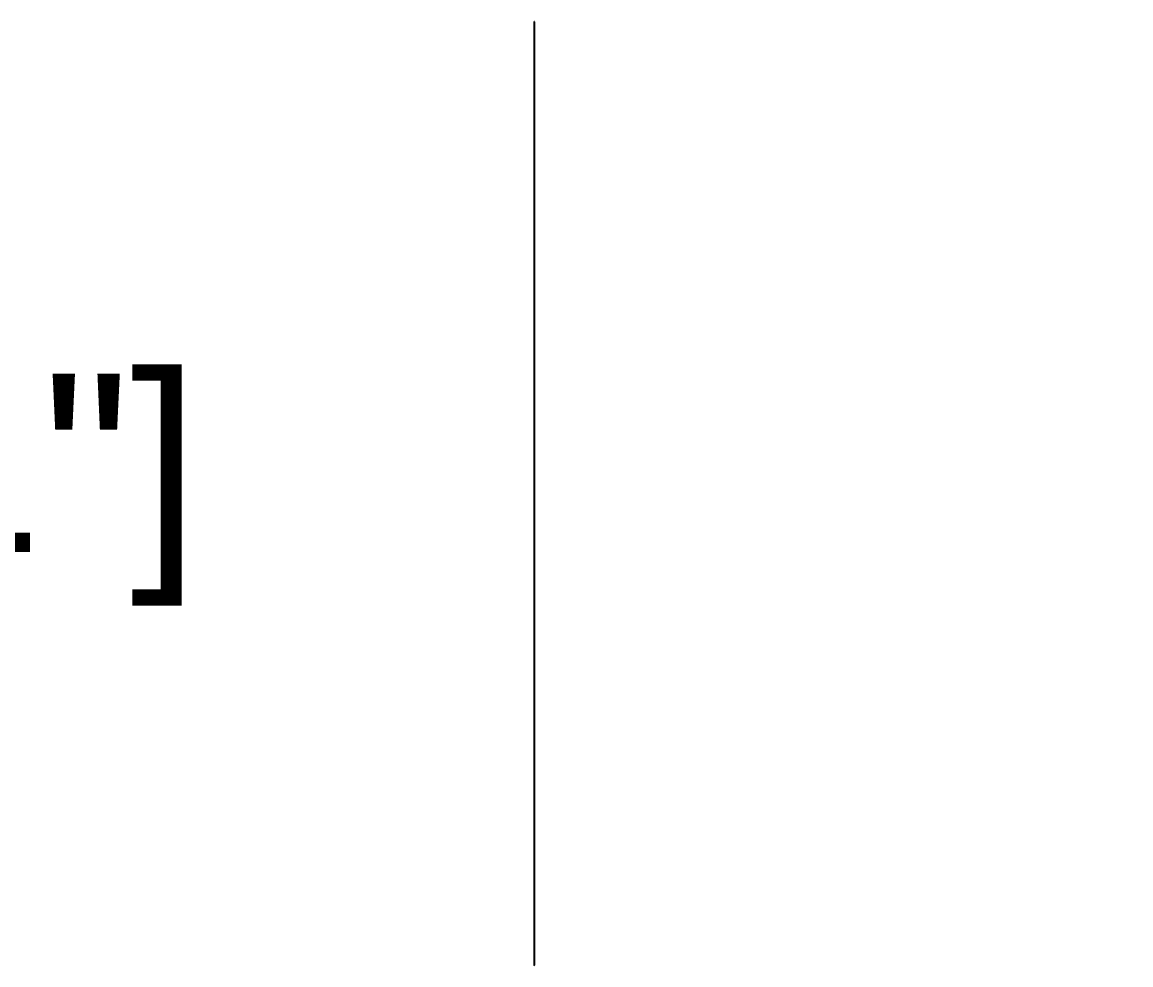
# Model space of a CAD drawing. Header units: millimetres. Extents: x 0 to 7618, y 0 to 6412.
# Drawn here: x 1266 to 1889, y 1894 to 2423 of the extents above; entities that cross this region are included whole.
import ezdxf

# ---------------------------------------------------------------- set-up
doc = ezdxf.new("R2010")
doc.units = ezdxf.units.MM
doc.styles.get("Standard").update_dxf_attribs({"font": 'arial.ttf'})
doc.dimstyles.new('ISO-25', dxfattribs={"dimtxt": 100, "dimasz": 100, "dimexe": 1.25, "dimexo": 0.625, "dimtad": 1, "dimtih": 1, "dimtoh": 1, "dimtxsty": 'Standard', "dimcen": 2.5, "dimadec": 0, "dimazin": 0, "dimtfac": 1, "dimtmove": 0, "dimatfit": 3, "dimfxl": 1, "dimfxlon": 1, "dimarcsym": 0})

# ---------------------------------------------------------------- blocks, each defined once
blk = doc.blocks.new('*D3')
at = {"color": 0, "lineweight": -2, "transparency": 16777216}
for p, q in [((917.06, 2934.41), (914.81, 2934.41)), ((916.06, 2834.41), (916.06, 2225.54)), ((916.06, 1487.25), (916.06, 2096.12)), ((917.06, 1387.25), (914.81, 1387.25))]:
    blk.add_line(p, q, dxfattribs=at)
at = {"color": 0, "transparency": 16777216}
for points in [[(899.39, 2834.41), (932.72, 2834.41), (916.06, 2934.41)], [(899.39, 1487.25), (932.72, 1487.25), (916.06, 1387.25)]]:
    blk.add_solid(points, dxfattribs=at)
at = {"layer": 'Defpoints', "color": 0, "transparency": 16777216}
for p in [(1582.26, 2934.41), (916.06, 1387.25), (1561.78, 1387.25)]:
    blk.add_point(p, dxfattribs=at)
at = {"color": 0, "transparency": 16777216, "insert": (916.06, 2160.83), "char_height": 100, "attachment_point": 5}
blk.add_mtext('1547,16 [5\'-1"]', dxfattribs=at)
blk = doc.blocks.new('*D18')
at = {"color": 0, "lineweight": -2, "transparency": 16777216}
for p, q in [((3475.51, 2734.23), (3657.48, 2859.13)), ((3657.48, 2859.13), (3657.48, 1696.15)), ((3475.51, 2735.23), (3475.51, 2734.23))]:
    blk.add_line(p, q, dxfattribs=at)
at = {"layer": 'Defpoints', "color": 0, "transparency": 16777216}
for p in [(3475.51, 2934.23), (3657.48, 2659.13), (0, 0)]:
    blk.add_point(p, dxfattribs=at)
at = {"color": 0, "transparency": 16777216, "insert": (3592.76, 2177.33), "char_height": 100, "attachment_point": 5, "rotation": 90}
blk.add_mtext('3475,51 [11\'-5"]', dxfattribs=at)

msp = doc.modelspace()

# ---------------------------------------------------------------- linework, layer by layer
msp.add_lwpolyline([(1554.028, 2423.633, 0.5205671), (1554.028, 2423.133, 0.5205671), (1554.028, 2422.633, 0.5205671), (1554.028, 2422.133, 0.5205671), (1554.028, 2421.633, 0.5205671), (1554.028, 2421.133, 0.5205671), (1554.028, 2420.633, 0.5205671), (1554.028, 2420.133, 0.5205671), (1554.028, 2419.633, 0.5205671), (1554.028, 2419.133, 0.5205671), (1554.028, 2418.633, 0.5205671), (1554.028, 2418.133, 0.5205671), (1554.028, 2417.633, 0.5205671), (1554.028, 2417.133, 0.5205671), (1554.028, 2416.633, 0.5205671), (1554.028, 2416.133, 0.5205671), (1554.028, 2415.633, 0.5205671), (1554.028, 2415.133, 0.5205671), (1554.028, 2414.633, 0.5205671), (1554.028, 2414.133, 0.5205671), (1554.028, 2413.633, 0.5205671), (1554.028, 2413.133, 0.5205671), (1554.028, 2412.633, 0.5205671), (1554.028, 2412.133, 0.5205671), (1554.028, 2411.633, 0.5205671), (1554.028, 2411.133, 0.5205671), (1554.028, 2410.633, 0.5205671), (1554.028, 2410.133, 0.5205671), (1554.028, 2409.633, 0.5205671), (1554.028, 2409.133, 0.5205671), (1554.028, 2408.633, 0.5205671), (1554.028, 2408.133, 0.5205671), (1554.028, 2407.633, 0.5205671), (1554.028, 2407.133, 0.5205671), (1554.028, 2406.633, 0.5205671), (1554.028, 2406.133, 0.5205671), (1554.028, 2405.633, 0.5205671), (1554.028, 2405.133, 0.5205671), (1554.028, 2404.633, 0.5205671), (1554.028, 2404.133, 0.5205671), (1554.028, 2403.633, 0.5205671), (1554.028, 2403.133, 0.5205671), (1554.028, 2402.633, 0.5205671), (1554.028, 2402.133, 0.5205671), (1554.028, 2401.633, 0.5205671), (1554.028, 2401.133, 0.5205671), (1554.028, 2400.633, 0.5205671), (1554.028, 2400.133, 0.5205671), (1554.028, 2399.633, 0.5205671), (1554.028, 2399.133, 0.5205671), (1554.028, 2398.633, 0.5205671), (1554.028, 2398.133, 0.5205671), (1554.028, 2397.633, 0.5205671), (1554.028, 2397.133, 0.5205671), (1554.028, 2396.633, 0.5205671), (1554.028, 2396.133, 0.5205671), (1554.028, 2395.633, 0.5205671), (1554.028, 2395.133, 0.5205671), (1554.028, 2394.633, 0.5205671), (1554.028, 2394.133, 0.5205671), (1554.028, 2393.633, 0.5205671), (1554.028, 2393.133, 0.5205671), (1554.028, 2392.633, 0.5205671), (1554.028, 2392.133, 0.5205671), (1554.028, 2391.633, 0.5205671), (1554.028, 2391.133, 0.5205671), (1554.028, 2390.633, 0.5205671), (1554.028, 2390.133, 0.5205671), (1554.028, 2389.633, 0.5205671), (1554.028, 2389.133, 0.5205671), (1554.028, 2388.633, 0.5205671), (1554.028, 2388.133, 0.5205671), (1554.028, 2387.633, 0.5205671), (1554.028, 2387.133, 0.5205671), (1554.028, 2386.633, 0.5205671), (1554.028, 2386.133, 0.5205671), (1554.028, 2385.633, 0.5205671), (1554.028, 2385.133, 0.5205671), (1554.028, 2384.633, 0.5205671), (1554.028, 2384.133, 0.5205671), (1554.028, 2383.633, 0.5205671), (1554.028, 2383.133, 0.5205671), (1554.028, 2382.633, 0.5205671), (1554.028, 2382.133, 0.5205671), (1554.028, 2381.633, 0.5205671), (1554.028, 2381.133, 0.5205671), (1554.028, 2380.633, 0.5205671), (1554.028, 2380.133, 0.5205671), (1554.028, 2379.633, 0.5205671), (1554.028, 2379.133, 0.5205671), (1554.028, 2378.633, 0.5205671), (1554.028, 2378.133, 0.5205671), (1554.028, 2377.633, 0.5205671), (1554.028, 2377.133, 0.5205671), (1554.028, 2376.633, 0.5205671), (1554.028, 2376.133, 0.5205671), (1554.028, 2375.633, 0.5205671), (1554.028, 2375.133, 0.5205671), (1554.028, 2374.633, 0.5205671), (1554.028, 2374.133, 0.5205671), (1554.028, 2373.633, 0.5205671), (1554.028, 2373.133, 0.5205671), (1554.028, 2372.633, 0.5205671), (1554.028, 2372.133, 0.5205671), (1554.028, 2371.633, 0.5205671), (1554.028, 2371.133, 0.5205671), (1554.028, 2370.633, 0.5205671), (1554.028, 2370.133, 0.5205671), (1554.028, 2369.633, 0.5205671), (1554.028, 2369.133, 0.5205671), (1554.028, 2368.633, 0.5205671), (1554.028, 2368.133, 0.5205671), (1554.028, 2367.633, 0.5205671), (1554.028, 2367.133, 0.5205671), (1554.028, 2366.633, 0.5205671), (1554.028, 2366.133, 0.5205671), (1554.028, 2365.633, 0.5205671), (1554.028, 2365.133, 0.5205671), (1554.028, 2364.633, 0.5205671), (1554.028, 2364.133, 0.5205671), (1554.028, 2363.633, 0.5205671), (1554.028, 2363.133, 0.5205671), (1554.028, 2362.633, 0.5205671), (1554.028, 2362.133, 0.5205671), (1554.028, 2361.633, 0.5205671), (1554.028, 2361.133, 0.5205671), (1554.028, 2360.633, 0.5205671), (1554.028, 2360.133, 0.5205671), (1554.028, 2359.633, 0.5205671), (1554.028, 2359.133, 0.5205671), (1554.028, 2358.633, 0.5205671), (1554.028, 2358.133, 0.5205671), (1554.028, 2357.633, 0.5205671), (1554.028, 2357.133, 0.5205671), (1554.028, 2356.633, 0.5205671), (1554.028, 2356.133, 0.5205671), (1554.028, 2355.633, 0.5205671), (1554.028, 2355.133, 0.5205671), (1554.028, 2354.633, 0.5205671), (1554.028, 2354.133, 0.5205671), (1554.028, 2353.633, 0.5205671), (1554.028, 2353.133, 0.5205671), (1554.028, 2352.633, 0.5205671), (1554.028, 2352.133, 0.5205671), (1554.028, 2351.633, 0.5205671), (1554.028, 2351.133, 0.5205671), (1554.028, 2350.633, 0.5205671), (1554.028, 2350.133, 0.5205671), (1554.028, 2349.633, 0.5205671), (1554.028, 2349.133, 0.5205671), (1554.028, 2348.633, 0.5205671), (1554.028, 2348.133, 0.5205671), (1554.028, 2347.633, 0.5205671), (1554.028, 2347.133, 0.5205671), (1554.028, 2346.633, 0.5205671), (1554.028, 2346.133, 0.5205671), (1554.028, 2345.633, 0.5205671), (1554.028, 2345.133, 0.5205671), (1554.028, 2344.633, 0.5205671), (1554.028, 2344.133, 0.5205671), (1554.028, 2343.633, 0.5205671), (1554.028, 2343.133, 0.5205671), (1554.028, 2342.633, 0.5205671), (1554.028, 2342.133, 0.5205671), (1554.028, 2341.633, 0.5205671), (1554.028, 2341.133, 0.5205671), (1554.028, 2340.633, 0.5205671), (1554.028, 2340.133, 0.5205671), (1554.028, 2339.633, 0.5205671), (1554.028, 2339.133, 0.5205671), (1554.028, 2338.633, 0.5205671), (1554.028, 2338.133, 0.5205671), (1554.028, 2337.633, 0.5205671), (1554.028, 2337.133, 0.5205671), (1554.028, 2336.633, 0.5205671), (1554.028, 2336.133, 0.5205671), (1554.028, 2335.633, 0.5205671), (1554.028, 2335.133, 0.5205671), (1554.028, 2334.633, 0.5205671), (1554.028, 2334.133, 0.5205671), (1554.028, 2333.633, 0.5205671), (1554.028, 2333.133, 0.5205671), (1554.028, 2332.633, 0.5205671), (1554.028, 2332.133, 0.5205671), (1554.028, 2331.633, 0.5205671), (1554.028, 2331.133, 0.5205671), (1554.028, 2330.633, 0.5205671), (1554.028, 2330.133, 0.5205671), (1554.028, 2329.633, 0.5205671), (1554.028, 2329.133, 0.5205671), (1554.028, 2328.633, 0.5205671), (1554.028, 2328.133, 0.5205671), (1554.028, 2327.633, 0.5205671), (1554.028, 2327.133, 0.5205671), (1554.028, 2326.633, 0.5205671), (1554.028, 2326.133, 0.5205671), (1554.028, 2325.633, 0.5205671), (1554.028, 2325.133, 0.5205671), (1554.028, 2324.633, 0.5205671), (1554.028, 2324.133, 0.5205671), (1554.028, 2323.633, 0.5205671), (1554.028, 2323.133, 0.5205671), (1554.028, 2322.633, 0.5205671), (1554.028, 2322.133, 0.5205671), (1554.028, 2321.633, 0.5205671), (1554.028, 2321.133, 0.5205671), (1554.028, 2320.633, 0.5205671), (1554.028, 2320.133, 0.5205671), (1554.028, 2319.633, 0.5205671), (1554.028, 2319.133, 0.5205671), (1554.028, 2318.633, 0.5205671), (1554.028, 2318.133, 0.5205671), (1554.028, 2317.633, 0.5205671), (1554.028, 2317.133, 0.5205671), (1554.028, 2316.633, 0.5205671), (1554.028, 2316.133, 0.5205671), (1554.028, 2315.633, 0.5205671), (1554.028, 2315.133, 0.5205671), (1554.028, 2314.633, 0.5205671), (1554.028, 2314.133, 0.5205671), (1554.028, 2313.633, 0.5205671), (1554.028, 2313.133, 0.5205671), (1554.028, 2312.633, 0.5205671), (1554.028, 2312.133, 0.5205671), (1554.028, 2311.633, 0.5205671), (1554.028, 2311.133, 0.5205671), (1554.028, 2310.633, 0.5205671), (1554.028, 2310.133, 0.5205671), (1554.028, 2309.633, 0.5205671), (1554.028, 2309.133, 0.5205671), (1554.028, 2308.633, 0.5205671), (1554.028, 2308.133, 0.5205671), (1554.028, 2307.633, 0.5205671), (1554.028, 2307.133, 0.5205671), (1554.028, 2306.633, 0.5205671), (1554.028, 2306.133, 0.5205671), (1554.028, 2305.633, 0.5205671), (1554.028, 2305.133, 0.5205671), (1554.028, 2304.633, 0.5205671), (1554.028, 2304.133, 0.5205671), (1554.028, 2303.633, 0.5205671), (1554.028, 2303.133, 0.5205671), (1554.028, 2302.633, 0.5205671), (1554.028, 2302.133, 0.5205671), (1554.028, 2301.633, 0.5205671), (1554.028, 2301.133, 0.5205671), (1554.028, 2300.633, 0.5205671), (1554.028, 2300.133, 0.5205671), (1554.028, 2299.633, 0.5205671), (1554.028, 2299.133, 0.5205671), (1554.028, 2298.633, 0.5205671), (1554.028, 2298.133, 0.5205671), (1554.028, 2297.633, 0.5205671), (1554.028, 2297.133, 0.5205671), (1554.028, 2296.633, 0.5205671), (1554.028, 2296.133, 0.5205671), (1554.028, 2295.633, 0.5205671), (1554.028, 2295.133, 0.5205671), (1554.028, 2294.633, 0.5205671), (1554.028, 2294.133, 0.5205671), (1554.028, 2293.633, 0.5205671), (1554.028, 2293.133, 0.5205671), (1554.028, 2292.633, 0.5205671), (1554.028, 2292.133, 0.5205671), (1554.028, 2291.633, 0.5205671), (1554.028, 2291.133, 0.5205671), (1554.028, 2290.633, 0.5205671), (1554.028, 2290.133, 0.5205671), (1554.028, 2289.633, 0.5205671), (1554.028, 2289.133, 0.5205671), (1554.028, 2288.633, 0.5205671), (1554.028, 2288.133, 0.5205671), (1554.028, 2287.633, 0.5205671), (1554.028, 2287.133, 0.5205671), (1554.028, 2286.633, 0.5205671), (1554.028, 2286.133, 0.5205671), (1554.028, 2285.633, 0.5205671), (1554.028, 2285.133, 0.5205671), (1554.028, 2284.633, 0.5205671), (1554.028, 2284.133, 0.5205671), (1554.028, 2283.633, 0.5205671), (1554.028, 2283.133, 0.5205671), (1554.028, 2282.633, 0.5205671), (1554.028, 2282.133, 0.5205671), (1554.028, 2281.633, 0.5205671), (1554.028, 2281.133, 0.5205671), (1554.028, 2280.633, 0.5205671), (1554.028, 2280.133, 0.5205671), (1554.028, 2279.633, 0.5205671), (1554.028, 2279.133, 0.5205671), (1554.028, 2278.633, 0.5205671), (1554.028, 2278.133, 0.5205671), (1554.028, 2277.633, 0.5205671), (1554.028, 2277.133, 0.5205671), (1554.028, 2276.633, 0.5205671), (1554.028, 2276.133, 0.5205671), (1554.028, 2275.633, 0.5205671), (1554.028, 2275.133, 0.5205671), (1554.028, 2274.633, 0.5205671), (1554.028, 2274.133, 0.5205671), (1554.028, 2273.633, 0.5205671), (1554.028, 2273.133, 0.5205671), (1554.028, 2272.633, 0.5205671), (1554.028, 2272.133, 0.5205671), (1554.028, 2271.633, 0.5205671), (1554.028, 2271.133, 0.5205671), (1554.028, 2270.633, 0.5205671), (1554.028, 2270.133, 0.5205671), (1554.028, 2269.633, 0.5205671), (1554.028, 2269.133, 0.5205671), (1554.028, 2268.633, 0.5205671), (1554.028, 2268.133, 0.5205671), (1554.028, 2267.633, 0.5205671), (1554.028, 2267.133, 0.5205671), (1554.028, 2266.633, 0.5205671), (1554.028, 2266.133, 0.5205671), (1554.028, 2265.633, 0.5205671), (1554.028, 2265.133, 0.5205671), (1554.028, 2264.633, 0.5205671), (1554.028, 2264.133, 0.5205671), (1554.028, 2263.633, 0.5205671), (1554.028, 2263.133, 0.5205671), (1554.028, 2262.633, 0.5205671), (1554.028, 2262.133, 0.5205671), (1554.028, 2261.633, 0.5205671), (1554.028, 2261.133, 0.5205671), (1554.028, 2260.633, 0.5205671), (1554.028, 2260.133, 0.5205671), (1554.028, 2259.633, 0.5205671), (1554.028, 2259.133, 0.5205671), (1554.028, 2258.633, 0.5205671), (1554.028, 2258.133, 0.5205671), (1554.028, 2257.633, 0.5205671), (1554.028, 2257.133, 0.5205671), (1554.028, 2256.633, 0.5205671), (1554.028, 2256.133, 0.5205671), (1554.028, 2255.633, 0.5205671), (1554.028, 2255.133, 0.5205671), (1554.028, 2254.633, 0.5205671), (1554.028, 2254.133, 0.5205671), (1554.028, 2253.633, 0.5205671), (1554.028, 2253.133, 0.5205671), (1554.028, 2252.633, 0.5205671), (1554.028, 2252.133, 0.5205671), (1554.028, 2251.633, 0.5205671), (1554.028, 2251.133, 0.5205671), (1554.028, 2250.633, 0.5205671), (1554.028, 2250.133, 0.5205671), (1554.028, 2249.633, 0.5205671), (1554.028, 2249.133, 0.5205671), (1554.028, 2248.633, 0.5205671), (1554.028, 2248.133, 0.5205671), (1554.028, 2247.633, 0.5205671), (1554.028, 2247.133, 0.5205671), (1554.028, 2246.633, 0.5205671), (1554.028, 2246.133, 0.5205671), (1554.028, 2245.633, 0.5205671), (1554.028, 2245.133, 0.5205671), (1554.028, 2244.633, 0.5205671), (1554.028, 2244.133, 0.5205671), (1554.028, 2243.633, 0.5205671), (1554.028, 2243.133, 0.5205671), (1554.028, 2242.633, 0.5205671), (1554.028, 2242.133, 0.5205671), (1554.028, 2241.633, 0.5205671), (1554.028, 2241.133, 0.5205671), (1554.028, 2240.633, 0.5205671), (1554.028, 2240.133, 0.5205671), (1554.028, 2239.633, 0.5205671), (1554.028, 2239.133, 0.5205671), (1554.028, 2238.633, 0.5205671), (1554.028, 2238.133, 0.5205671), (1554.028, 2237.633, 0.5205671), (1554.028, 2237.133, 0.5205671), (1554.028, 2236.633, 0.5205671), (1554.028, 2236.133, 0.5205671), (1554.028, 2235.633, 0.5205671), (1554.028, 2235.133, 0.5205671), (1554.028, 2234.633, 0.5205671), (1554.028, 2234.133, 0.5205671), (1554.028, 2233.633, 0.5205671), (1554.028, 2233.133, 0.5205671), (1554.028, 2232.633, 0.5205671), (1554.028, 2232.133, 0.5205671), (1554.028, 2231.633, 0.5205671), (1554.028, 2231.133, 0.5205671), (1554.028, 2230.633, 0.5205671), (1554.028, 2230.133, 0.5205671), (1554.028, 2229.633, 0.5205671), (1554.028, 2229.133, 0.5205671), (1554.028, 2228.633, 0.5205671), (1554.028, 2228.133, 0.5205671), (1554.028, 2227.633, 0.5205671), (1554.028, 2227.133, 0.5205671), (1554.028, 2226.633, 0.5205671), (1554.028, 2226.133, 0.5205671), (1554.028, 2225.633, 0.5205671), (1554.028, 2225.133, 0.5205671), (1554.028, 2224.633, 0.5205671), (1554.028, 2224.133, 0.5205671), (1554.028, 2223.633, 0.5205671), (1554.028, 2223.133, 0.5205671), (1554.028, 2222.633, 0.5205671), (1554.028, 2222.133, 0.5205671), (1554.028, 2221.633, 0.5205671), (1554.028, 2221.133, 0.5205671), (1554.028, 2220.633, 0.5205671), (1554.028, 2220.133, 0.5205671), (1554.028, 2219.633, 0.5205671), (1554.028, 2219.133, 0.5205671), (1554.028, 2218.633, 0.5205671), (1554.028, 2218.133, 0.5205671), (1554.028, 2217.633, 0.5205671), (1554.028, 2217.133, 0.5205671), (1554.028, 2216.633, 0.5205671), (1554.028, 2216.133, 0.5205671), (1554.028, 2215.633, 0.5205671), (1554.028, 2215.133, 0.5205671), (1554.028, 2214.633, 0.5205671), (1554.028, 2214.133, 0.5205671), (1554.028, 2213.633, 0.5205671), (1554.028, 2213.133, 0.5205671), (1554.028, 2212.633, 0.5205671), (1554.028, 2212.133, 0.5205671), (1554.028, 2211.633, 0.5205671), (1554.028, 2211.133, 0.5205671), (1554.028, 2210.633, 0.5205671), (1554.028, 2210.133, 0.5205671), (1554.028, 2209.633, 0.5205671), (1554.028, 2209.133, 0.5205671), (1554.028, 2208.633, 0.5205671), (1554.028, 2208.133, 0.5205671), (1554.028, 2207.633, 0.5205671), (1554.028, 2207.133, 0.5205671), (1554.028, 2206.633, 0.5205671), (1554.028, 2206.133, 0.5205671), (1554.028, 2205.633, 0.5205671), (1554.028, 2205.133, 0.5205671), (1554.028, 2204.633, 0.5205671), (1554.028, 2204.133, 0.5205671), (1554.028, 2203.633, 0.5205671), (1554.028, 2203.133, 0.5205671), (1554.028, 2202.633, 0.5205671), (1554.028, 2202.133, 0.5205671), (1554.028, 2201.633, 0.5205671), (1554.028, 2201.133, 0.5205671), (1554.028, 2200.633, 0.5205671), (1554.028, 2200.133, 0.5205671), (1554.028, 2199.633, 0.5205671), (1554.028, 2199.133, 0.5205671), (1554.028, 2198.633, 0.5205671), (1554.028, 2198.133, 0.5205671), (1554.028, 2197.633, 0.5205671), (1554.028, 2197.133, 0.5205671), (1554.028, 2196.633, 0.5205671), (1554.028, 2196.133, 0.5205671), (1554.028, 2195.633, 0.5205671), (1554.028, 2195.133, 0.5205671), (1554.028, 2194.633, 0.5205671), (1554.028, 2194.133, 0.5205671), (1554.028, 2193.633, 0.5205671), (1554.028, 2193.133, 0.5205671), (1554.028, 2192.633, 0.5205671), (1554.028, 2192.133, 0.5205671), (1554.028, 2191.633, 0.5205671), (1554.028, 2191.133, 0.5205671), (1554.028, 2190.633, 0.5205671), (1554.028, 2190.133, 0.5205671), (1554.028, 2189.633, 0.5205671), (1554.028, 2189.133, 0.5205671), (1554.028, 2188.633, 0.5205671), (1554.028, 2188.133, 0.5205671), (1554.028, 2187.633, 0.5205671), (1554.028, 2187.133, 0.5205671), (1554.028, 2186.633, 0.5205671), (1554.028, 2186.133, 0.5205671), (1554.028, 2185.633, 0.5205671), (1554.028, 2185.133, 0.5205671), (1554.028, 2184.633, 0.5205671), (1554.028, 2184.133, 0.5205671), (1554.028, 2183.633, 0.5205671), (1554.028, 2183.133, 0.5205671), (1554.028, 2182.633, 0.5205671), (1554.028, 2182.133, 0.5205671), (1554.028, 2181.633, 0.5205671), (1554.028, 2181.133, 0.5205671), (1554.028, 2180.633, 0.5205671), (1554.028, 2180.133, 0.5205671), (1554.028, 2179.633, 0.5205671), (1554.028, 2179.133, 0.5205671), (1554.028, 2178.633, 0.5205671), (1554.028, 2178.133, 0.5205671), (1554.028, 2177.633, 0.5205671), (1554.028, 2177.133, 0.5205671), (1554.028, 2176.633, 0.5205671), (1554.028, 2176.133, 0.5205671), (1554.028, 2175.633, 0.5205671), (1554.028, 2175.133, 0.5205671), (1554.028, 2174.633, 0.5205671), (1554.028, 2174.133, 0.5205671), (1554.028, 2173.633, 0.5205671), (1554.028, 2173.133, 0.5205671), (1554.028, 2172.633, 0.5205671), (1554.028, 2172.133, 0.5205671), (1554.028, 2171.633, 0.5205671), (1554.028, 2171.133, 0.5205671), (1554.028, 2170.633, 0.5205671), (1554.028, 2170.133, 0.5205671), (1554.028, 2169.633, 0.5205671), (1554.028, 2169.133, 0.5205671), (1554.028, 2168.633, 0.5205671), (1554.028, 2168.133, 0.5205671), (1554.028, 2167.633, 0.5205671), (1554.028, 2167.133, 0.5205671), (1554.028, 2166.633, 0.5205671), (1554.028, 2166.133, 0.5205671), (1554.028, 2165.633, 0.5205671), (1554.028, 2165.133, 0.5205671), (1554.028, 2164.633, 0.5205671), (1554.028, 2164.133, 0.5205671), (1554.028, 2163.633, 0.5205671), (1554.028, 2163.133, 0.5205671), (1554.028, 2162.633, 0.5205671), (1554.028, 2162.133, 0.5205671), (1554.028, 2161.633, 0.5205671), (1554.028, 2161.133, 0.5205671), (1554.028, 2160.633, 0.5205671), (1554.028, 2160.133, 0.5205671), (1554.028, 2159.633, 0.5205671), (1554.028, 2159.133, 0.5205671), (1554.028, 2158.633, 0.5205671), (1554.028, 2158.133, 0.5205671), (1554.028, 2157.633, 0.5205671), (1554.028, 2157.133, 0.5205671), (1554.028, 2156.633, 0.5205671), (1554.028, 2156.133, 0.5205671), (1554.028, 2155.633, 0.5205671), (1554.028, 2155.133, 0.5205671), (1554.028, 2154.633, 0.5205671), (1554.028, 2154.133, 0.5205671), (1554.028, 2153.633, 0.5205671), (1554.028, 2153.133, 0.5205671), (1554.028, 2152.633, 0.5205671), (1554.028, 2152.133, 0.5205671), (1554.028, 2151.633, 0.5205671), (1554.028, 2151.133, 0.5205671), (1554.028, 2150.633, 0.5205671), (1554.028, 2150.133, 0.5205671), (1554.028, 2149.633, 0.5205671), (1554.028, 2149.133, 0.5205671), (1554.028, 2148.633, 0.5205671), (1554.028, 2148.133, 0.5205671), (1554.028, 2147.633, 0.5205671), (1554.028, 2147.133, 0.5205671), (1554.028, 2146.633, 0.5205671), (1554.028, 2146.133, 0.5205671), (1554.028, 2145.633, 0.5205671), (1554.028, 2145.133, 0.5205671), (1554.028, 2144.633, 0.5205671), (1554.028, 2144.133, 0.5205671), (1554.028, 2143.633, 0.5205671), (1554.028, 2143.133, 0.5205671), (1554.028, 2142.633, 0.5205671), (1554.028, 2142.133, 0.5205671), (1554.028, 2141.633, 0.5205671), (1554.028, 2141.133, 0.5205671), (1554.028, 2140.633, 0.5205671), (1554.028, 2140.133, 0.5205671), (1554.028, 2139.633, 0.5205671), (1554.028, 2139.133, 0.5205671), (1554.028, 2138.633, 0.5205671), (1554.028, 2138.133, 0.5205671), (1554.028, 2137.633, 0.5205671), (1554.028, 2137.133, 0.5205671), (1554.028, 2136.633, 0.5205671), (1554.028, 2136.133, 0.5205671), (1554.028, 2135.633, 0.5205671), (1554.028, 2135.133, 0.5205671), (1554.028, 2134.633, 0.5205671), (1554.028, 2134.133, 0.5205671), (1554.028, 2133.633, 0.5205671), (1554.028, 2133.133, 0.5205671), (1554.028, 2132.633, 0.5205671), (1554.028, 2132.133, 0.5205671), (1554.028, 2131.633, 0.5205671), (1554.028, 2131.133, 0.5205671), (1554.028, 2130.633, 0.5205671), (1554.028, 2130.133, 0.5205671), (1554.028, 2129.633, 0.5205671), (1554.028, 2129.133, 0.5205671), (1554.028, 2128.633, 0.5205671), (1554.028, 2128.133, 0.5205671), (1554.028, 2127.633, 0.5205671), (1554.028, 2127.133, 0.5205671), (1554.028, 2126.633, 0.5205671), (1554.028, 2126.133, 0.5205671), (1554.028, 2125.633, 0.5205671), (1554.028, 2125.133, 0.5205671), (1554.028, 2124.633, 0.5205671), (1554.028, 2124.133, 0.5205671), (1554.028, 2123.633, 0.5205671), (1554.028, 2123.133, 0.5205671), (1554.028, 2122.633, 0.5205671), (1554.028, 2122.133, 0.5205671), (1554.028, 2121.633, 0.5205671), (1554.028, 2121.133, 0.5205671), (1554.028, 2120.633, 0.5205671), (1554.028, 2120.133, 0.5205671), (1554.028, 2119.633, 0.5205671), (1554.028, 2119.133, 0.5205671), (1554.028, 2118.633, 0.5205671), (1554.028, 2118.133, 0.5205671), (1554.028, 2117.633, 0.5205671), (1554.028, 2117.133, 0.5205671), (1554.028, 2116.633, 0.5205671), (1554.028, 2116.133, 0.5205671), (1554.028, 2115.633, 0.5205671), (1554.028, 2115.133, 0.5205671), (1554.028, 2114.633, 0.5205671), (1554.028, 2114.133, 0.5205671), (1554.028, 2113.633, 0.5205671), (1554.028, 2113.133, 0.5205671), (1554.028, 2112.633, 0.5205671), (1554.028, 2112.133, 0.5205671), (1554.028, 2111.633, 0.5205671), (1554.028, 2111.133, 0.5205671), (1554.028, 2110.633, 0.5205671), (1554.028, 2110.133, 0.5205671), (1554.028, 2109.633, 0.5205671), (1554.028, 2109.133, 0.5205671), (1554.028, 2108.633, 0.5205671), (1554.028, 2108.133, 0.5205671), (1554.028, 2107.633, 0.5205671), (1554.028, 2107.133, 0.5205671), (1554.028, 2106.633, 0.5205671), (1554.028, 2106.133, 0.5205671), (1554.028, 2105.633, 0.5205671), (1554.028, 2105.133, 0.5205671), (1554.028, 2104.633, 0.5205671), (1554.028, 2104.133, 0.5205671), (1554.028, 2103.633, 0.5205671), (1554.028, 2103.133, 0.5205671), (1554.028, 2102.633, 0.5205671), (1554.028, 2102.133, 0.5205671), (1554.028, 2101.633, 0.5205671), (1554.028, 2101.133, 0.5205671), (1554.028, 2100.633, 0.5205671), (1554.028, 2100.133, 0.5205671), (1554.028, 2099.633, 0.5205671), (1554.028, 2099.133, 0.5205671), (1554.028, 2098.633, 0.5205671), (1554.028, 2098.133, 0.5205671), (1554.028, 2097.633, 0.5205671), (1554.028, 2097.133, 0.5205671), (1554.028, 2096.633, 0.5205671), (1554.028, 2096.133, 0.5205671), (1554.028, 2095.633, 0.5205671), (1554.028, 2095.133, 0.5205671), (1554.028, 2094.633, 0.5205671), (1554.028, 2094.133, 0.5205671), (1554.028, 2093.633, 0.5205671), (1554.028, 2093.133, 0.5205671), (1554.028, 2092.633, 0.5205671), (1554.028, 2092.133, 0.5205671), (1554.028, 2091.633, 0.5205671), (1554.028, 2091.133, 0.5205671), (1554.028, 2090.633, 0.5205671), (1554.028, 2090.133, 0.5205671), (1554.028, 2089.633, 0.5205671), (1554.028, 2089.133, 0.5205671), (1554.028, 2088.633, 0.5205671), (1554.028, 2088.133, 0.5205671), (1554.028, 2087.633, 0.5205671), (1554.028, 2087.133, 0.5205671), (1554.028, 2086.633, 0.5205671), (1554.028, 2086.133, 0.5205671), (1554.028, 2085.633, 0.5205671), (1554.028, 2085.133, 0.5205671), (1554.028, 2084.633, 0.5205671), (1554.028, 2084.133, 0.5205671), (1554.028, 2083.633, 0.5205671), (1554.028, 2083.133, 0.5205671), (1554.028, 2082.633, 0.5205671), (1554.028, 2082.133, 0.5205671), (1554.028, 2081.633, 0.5205671), (1554.028, 2081.133, 0.5205671), (1554.028, 2080.633, 0.5205671), (1554.028, 2080.133, 0.5205671), (1554.028, 2079.633, 0.5205671), (1554.028, 2079.133, 0.5205671), (1554.028, 2078.633, 0.5205671), (1554.028, 2078.133, 0.5205671), (1554.028, 2077.633, 0.5205671), (1554.028, 2077.133, 0.5205671), (1554.028, 2076.633, 0.5205671), (1554.028, 2076.133, 0.5205671), (1554.028, 2075.633, 0.5205671), (1554.028, 2075.133, 0.5205671), (1554.028, 2074.633, 0.5205671), (1554.028, 2074.133, 0.5205671), (1554.028, 2073.633, 0.5205671), (1554.028, 2073.133, 0.5205671), (1554.028, 2072.633, 0.5205671), (1554.028, 2072.133, 0.5205671), (1554.028, 2071.633, 0.5205671), (1554.028, 2071.133, 0.5205671), (1554.028, 2070.633, 0.5205671), (1554.028, 2070.133, 0.5205671), (1554.028, 2069.633, 0.5205671), (1554.028, 2069.133, 0.5205671), (1554.028, 2068.633, 0.5205671), (1554.028, 2068.133, 0.5205671), (1554.028, 2067.633, 0.5205671), (1554.028, 2067.133, 0.5205671), (1554.028, 2066.633, 0.5205671), (1554.028, 2066.133, 0.5205671), (1554.028, 2065.633, 0.5205671), (1554.028, 2065.133, 0.5205671), (1554.028, 2064.633, 0.5205671), (1554.028, 2064.133, 0.5205671), (1554.028, 2063.633, 0.5205671), (1554.028, 2063.133, 0.5205671), (1554.028, 2062.633, 0.5205671), (1554.028, 2062.133, 0.5205671), (1554.028, 2061.633, 0.5205671), (1554.028, 2061.133, 0.5205671), (1554.028, 2060.633, 0.5205671), (1554.028, 2060.133, 0.5205671), (1554.028, 2059.633, 0.5205671), (1554.028, 2059.133, 0.5205671), (1554.028, 2058.633, 0.5205671), (1554.028, 2058.133, 0.5205671), (1554.028, 2057.633, 0.5205671), (1554.028, 2057.133, 0.5205671), (1554.028, 2056.633, 0.5205671), (1554.028, 2056.133, 0.5205671), (1554.028, 2055.633, 0.5205671), (1554.028, 2055.133, 0.5205671), (1554.028, 2054.633, 0.5205671), (1554.028, 2054.133, 0.5205671), (1554.028, 2053.633, 0.5205671), (1554.028, 2053.133, 0.5205671), (1554.028, 2052.633, 0.5205671), (1554.028, 2052.133, 0.5205671), (1554.028, 2051.633, 0.5205671), (1554.028, 2051.133, 0.5205671), (1554.028, 2050.633, 0.5205671), (1554.028, 2050.133, 0.5205671), (1554.028, 2049.633, 0.5205671), (1554.028, 2049.133, 0.5205671), (1554.028, 2048.633, 0.5205671), (1554.028, 2048.133, 0.5205671), (1554.028, 2047.633, 0.5205671), (1554.028, 2047.133, 0.5205671), (1554.028, 2046.633, 0.5205671), (1554.028, 2046.133, 0.5205671), (1554.028, 2045.633, 0.5205671), (1554.028, 2045.133, 0.5205671), (1554.028, 2044.633, 0.5205671), (1554.028, 2044.133, 0.5205671), (1554.028, 2043.633, 0.5205671), (1554.028, 2043.133, 0.5205671), (1554.028, 2042.633, 0.5205671), (1554.028, 2042.133, 0.5205671), (1554.028, 2041.633, 0.5205671), (1554.028, 2041.133, 0.5205671), (1554.028, 2040.633, 0.5205671), (1554.028, 2040.133, 0.5205671), (1554.028, 2039.633, 0.5205671), (1554.028, 2039.133, 0.5205671), (1554.028, 2038.633, 0.5205671), (1554.028, 2038.133, 0.5205671), (1554.028, 2037.633, 0.5205671), (1554.028, 2037.133, 0.5205671), (1554.028, 2036.633, 0.5205671), (1554.028, 2036.133, 0.5205671), (1554.028, 2035.633, 0.5205671), (1554.028, 2035.133, 0.5205671), (1554.028, 2034.633, 0.5205671), (1554.028, 2034.133, 0.5205671), (1554.028, 2033.633, 0.5205671), (1554.028, 2033.133, 0.5205671), (1554.028, 2032.633, 0.5205671), (1554.028, 2032.133, 0.5205671), (1554.028, 2031.633, 0.5205671), (1554.028, 2031.133, 0.5205671), (1554.028, 2030.633, 0.5205671), (1554.028, 2030.133, 0.5205671), (1554.028, 2029.633, 0.5205671), (1554.028, 2029.133, 0.5205671), (1554.028, 2028.633, 0.5205671), (1554.028, 2028.133, 0.5205671), (1554.028, 2027.633, 0.5205671), (1554.028, 2027.133, 0.5205671), (1554.028, 2026.633, 0.5205671), (1554.028, 2026.133, 0.5205671), (1554.028, 2025.633, 0.5205671), (1554.028, 2025.133, 0.5205671), (1554.028, 2024.633, 0.5205671), (1554.028, 2024.133, 0.5205671), (1554.028, 2023.633, 0.5205671), (1554.028, 2023.133, 0.5205671), (1554.028, 2022.633, 0.5205671), (1554.028, 2022.133, 0.5205671), (1554.028, 2021.633, 0.5205671), (1554.028, 2021.133, 0.5205671), (1554.028, 2020.633, 0.5205671), (1554.028, 2020.133, 0.5205671), (1554.028, 2019.633, 0.5205671), (1554.028, 2019.133, 0.5205671), (1554.028, 2018.633, 0.5205671), (1554.028, 2018.133, 0.5205671), (1554.028, 2017.633, 0.5205671), (1554.028, 2017.133, 0.5205671), (1554.028, 2016.633, 0.5205671), (1554.028, 2016.133, 0.5205671), (1554.028, 2015.633, 0.5205671), (1554.028, 2015.133, 0.5205671), (1554.028, 2014.633, 0.5205671), (1554.028, 2014.133, 0.5205671), (1554.028, 2013.633, 0.5205671), (1554.028, 2013.133, 0.5205671), (1554.028, 2012.633, 0.5205671), (1554.028, 2012.133, 0.5205671), (1554.028, 2011.633, 0.5205671), (1554.028, 2011.133, 0.5205671), (1554.028, 2010.633, 0.5205671), (1554.028, 2010.133, 0.5205671), (1554.028, 2009.633, 0.5205671), (1554.028, 2009.133, 0.5205671), (1554.028, 2008.633, 0.5205671), (1554.028, 2008.133, 0.5205671), (1554.028, 2007.633, 0.5205671), (1554.028, 2007.133, 0.5205671), (1554.028, 2006.633, 0.5205671), (1554.028, 2006.133, 0.5205671), (1554.028, 2005.633, 0.5205671), (1554.028, 2005.133, 0.5205671), (1554.028, 2004.633, 0.5205671), (1554.028, 2004.133, 0.5205671), (1554.028, 2003.633, 0.5205671), (1554.028, 2003.133, 0.5205671), (1554.028, 2002.633, 0.5205671), (1554.028, 2002.133, 0.5205671), (1554.028, 2001.633, 0.5205671), (1554.028, 2001.133, 0.5205671), (1554.028, 2000.633, 0.5205671), (1554.028, 2000.133, 0.5205671), (1554.028, 1999.633, 0.5205671), (1554.028, 1999.133, 0.5205671), (1554.028, 1998.633, 0.5205671), (1554.028, 1998.133, 0.5205671), (1554.028, 1997.633, 0.5205671), (1554.028, 1997.133, 0.5205671), (1554.028, 1996.633, 0.5205671), (1554.028, 1996.133, 0.5205671), (1554.028, 1995.633, 0.5205671), (1554.028, 1995.133, 0.5205671), (1554.028, 1994.633, 0.5205671), (1554.028, 1994.133, 0.5205671), (1554.028, 1993.633, 0.5205671), (1554.028, 1993.133, 0.5205671), (1554.028, 1992.633, 0.5205671), (1554.028, 1992.133, 0.5205671), (1554.028, 1991.633, 0.5205671), (1554.028, 1991.133, 0.5205671), (1554.028, 1990.633, 0.5205671), (1554.028, 1990.133, 0.5205671), (1554.028, 1989.633, 0.5205671), (1554.028, 1989.133, 0.5205671), (1554.028, 1988.633, 0.5205671), (1554.028, 1988.133, 0.5205671), (1554.028, 1987.633, 0.5205671), (1554.028, 1987.133, 0.5205671), (1554.028, 1986.633, 0.5205671), (1554.028, 1986.133, 0.5205671), (1554.028, 1985.633, 0.5205671), (1554.028, 1985.133, 0.5205671), (1554.028, 1984.633, 0.5205671), (1554.028, 1984.133, 0.5205671), (1554.028, 1983.633, 0.5205671), (1554.028, 1983.133, 0.5205671), (1554.028, 1982.633, 0.5205671), (1554.028, 1982.133, 0.5205671), (1554.028, 1981.633, 0.5205671), (1554.028, 1981.133, 0.5205671), (1554.028, 1980.633, 0.5205671), (1554.028, 1980.133, 0.5205671), (1554.028, 1979.633, 0.5205671), (1554.028, 1979.133, 0.5205671), (1554.028, 1978.633, 0.5205671), (1554.028, 1978.133, 0.5205671), (1554.028, 1977.633, 0.5205671), (1554.028, 1977.133, 0.5205671), (1554.028, 1976.633, 0.5205671), (1554.028, 1976.133, 0.5205671), (1554.028, 1975.633, 0.5205671), (1554.028, 1975.133, 0.5205671), (1554.028, 1974.633, 0.5205671), (1554.028, 1974.133, 0.5205671), (1554.028, 1973.633, 0.5205671), (1554.028, 1973.133, 0.5205671), (1554.028, 1972.633, 0.5205671), (1554.028, 1972.133, 0.5205671), (1554.028, 1971.633, 0.5205671), (1554.028, 1971.133, 0.5205671), (1554.028, 1970.633, 0.5205671), (1554.028, 1970.133, 0.5205671), (1554.028, 1969.633, 0.5205671), (1554.028, 1969.133, 0.5205671), (1554.028, 1968.633, 0.5205671), (1554.028, 1968.133, 0.5205671), (1554.028, 1967.633, 0.5205671), (1554.028, 1967.133, 0.5205671), (1554.028, 1966.633, 0.5205671), (1554.028, 1966.133, 0.5205671), (1554.028, 1965.633, 0.5205671), (1554.028, 1965.133, 0.5205671), (1554.028, 1964.633, 0.5205671), (1554.028, 1964.133, 0.5205671), (1554.028, 1963.633, 0.5205671), (1554.028, 1963.133, 0.5205671), (1554.028, 1962.633, 0.5205671), (1554.028, 1962.133, 0.5205671), (1554.028, 1961.633, 0.5205671), (1554.028, 1961.133, 0.5205671), (1554.028, 1960.633, 0.5205671), (1554.028, 1960.133, 0.5205671), (1554.028, 1959.633, 0.5205671), (1554.028, 1959.133, 0.5205671), (1554.028, 1958.633, 0.5205671), (1554.028, 1958.133, 0.5205671), (1554.028, 1957.633, 0.5205671), (1554.028, 1957.133, 0.5205671), (1554.028, 1956.633, 0.5205671), (1554.028, 1956.133, 0.5205671), (1554.028, 1955.633, 0.5205671), (1554.028, 1955.133, 0.5205671), (1554.028, 1954.633, 0.5205671), (1554.028, 1954.133, 0.5205671), (1554.028, 1953.633, 0.5205671), (1554.028, 1953.133, 0.5205671), (1554.028, 1952.633, 0.5205671), (1554.028, 1952.133, 0.5205671), (1554.028, 1951.633, 0.5205671), (1554.028, 1951.133, 0.5205671), (1554.028, 1950.633, 0.5205671), (1554.028, 1950.133, 0.5205671), (1554.028, 1949.633, 0.5205671), (1554.028, 1949.133, 0.5205671), (1554.028, 1948.633, 0.5205671), (1554.028, 1948.133, 0.5205671), (1554.028, 1947.633, 0.5205671), (1554.028, 1947.133, 0.5205671), (1554.028, 1946.633, 0.5205671), (1554.028, 1946.133, 0.5205671), (1554.028, 1945.633, 0.5205671), (1554.028, 1945.133, 0.5205671), (1554.028, 1944.633, 0.5205671), (1554.028, 1944.133, 0.5205671), (1554.028, 1943.633, 0.5205671), (1554.028, 1943.133, 0.5205671), (1554.028, 1942.633, 0.5205671), (1554.028, 1942.133, 0.5205671), (1554.028, 1941.633, 0.5205671), (1554.028, 1941.133, 0.5205671), (1554.028, 1940.633, 0.5205671), (1554.028, 1940.133, 0.5205671), (1554.028, 1939.633, 0.5205671), (1554.028, 1939.133, 0.5205671), (1554.028, 1938.633, 0.5205671), (1554.028, 1938.133, 0.5205671), (1554.028, 1937.633, 0.5205671), (1554.028, 1937.133, 0.5205671), (1554.028, 1936.633, 0.5205671), (1554.028, 1936.133, 0.5205671), (1554.028, 1935.633, 0.5205671), (1554.028, 1935.133, 0.5205671), (1554.028, 1934.633, 0.5205671), (1554.028, 1934.133, 0.5205671), (1554.028, 1933.633, 0.5205671), (1554.028, 1933.133, 0.5205671), (1554.028, 1932.633, 0.5205671), (1554.028, 1932.133, 0.5205671), (1554.028, 1931.633, 0.5205671), (1554.028, 1931.133, 0.5205671), (1554.028, 1930.633, 0.5205671), (1554.028, 1930.133, 0.5205671), (1554.028, 1929.633, 0.5205671), (1554.028, 1929.133, 0.5205671), (1554.028, 1928.633, 0.5205671), (1554.028, 1928.133, 0.5205671), (1554.028, 1927.633, 0.5205671), (1554.028, 1927.133, 0.5205671), (1554.028, 1926.633, 0.5205671), (1554.028, 1926.133, 0.5205671), (1554.028, 1925.633, 0.5205671), (1554.028, 1925.133, 0.5205671), (1554.028, 1924.633, 0.5205671), (1554.028, 1924.133, 0.5205671), (1554.028, 1923.633, 0.5205671), (1554.028, 1923.133, 0.5205671), (1554.028, 1922.633, 0.5205671), (1554.028, 1922.133, 0.5205671), (1554.028, 1921.633, 0.5205671), (1554.028, 1921.133, 0.5205671), (1554.028, 1920.633, 0.5205671), (1554.028, 1920.133, 0.5205671), (1554.028, 1919.633, 0.5205671), (1554.028, 1919.133, 0.5205671), (1554.028, 1918.633, 0.5205671), (1554.028, 1918.133, 0.5205671), (1554.028, 1917.633, 0.5205671), (1554.028, 1917.133, 0.5205671), (1554.028, 1916.633, 0.5205671), (1554.028, 1916.133, 0.5205671), (1554.028, 1915.633, 0.5205671), (1554.028, 1915.133, 0.5205671), (1554.028, 1914.633, 0.5205671), (1554.028, 1914.133, 0.5205671), (1554.028, 1913.633, 0.5205671), (1554.028, 1913.133, 0.5205671), (1554.028, 1912.633, 0.5205671), (1554.028, 1912.133, 0.5205671), (1554.028, 1911.633, 0.5205671), (1554.028, 1911.133, 0.5205671), (1554.028, 1910.633, 0.5205671), (1554.028, 1910.133, 0.5205671), (1554.028, 1909.633, 0.5205671), (1554.028, 1909.133, 0.5205671), (1554.028, 1908.633, 0.5205671), (1554.028, 1908.133, 0.5205671), (1554.028, 1907.633, 0.5205671), (1554.028, 1907.133, 0.5205671), (1554.028, 1906.633, 0.5205671), (1554.028, 1906.133, 0.5205671), (1554.028, 1905.633, 0.5205671), (1554.028, 1905.133, 0.5205671), (1554.028, 1904.633, 0.5205671), (1554.028, 1904.133, 0.5205671), (1554.028, 1903.633, 0.5205671), (1554.028, 1903.133, 0.5205671), (1554.028, 1902.633, 0.5205671), (1554.028, 1902.133, 0.5205671), (1554.028, 1901.633, 0.5205671), (1554.028, 1901.133, 0.5205671), (1554.028, 1900.633, 0.5205671), (1554.028, 1900.133, 0.5205671), (1554.028, 1899.633, 0.5205671), (1554.028, 1899.133, 0.5205671), (1554.028, 1898.633, 0.5205671), (1554.028, 1898.133, 0.5205671), (1554.028, 1897.633, 0.5205671), (1554.028, 1897.133, 0.5205671), (1554.028, 1896.633, 0.5205671), (1554.028, 1896.133, 0.5205671), (1554.028, 1895.633, 0.5205671), (1554.028, 1895.133, 0.5205671), (1554.028, 1894.633, 0.5205671), (1554.028, 1894.133, 0.5205671), (1554.028, 1893.633, 0.5205671)], format="xyb")

# ---------------------------------------------------------------- dimensions: what is measured, and where the dimension line sits
dim = msp.add_ordinate_dim(feature_location=(3475.506, 2934.23), offset=(181.97, -275.105), dtype=1, origin=(0, 0), dimstyle='ISO-25')
dim.commit()
dim.dimension.update_dxf_attribs({"geometry": '*D18', "text_midpoint": (3592.764, 2177.327)})
dim = msp.add_linear_dim(base=(916.058, 1387.248), p1=(1582.256, 2934.405), p2=(1561.778, 1387.248), angle=90, dimstyle='ISO-25')
dim.commit()
dim.dimension.update_dxf_attribs({"geometry": '*D3', "text_midpoint": (916.058, 2160.827)})

doc.saveas('drawing.dxf')
